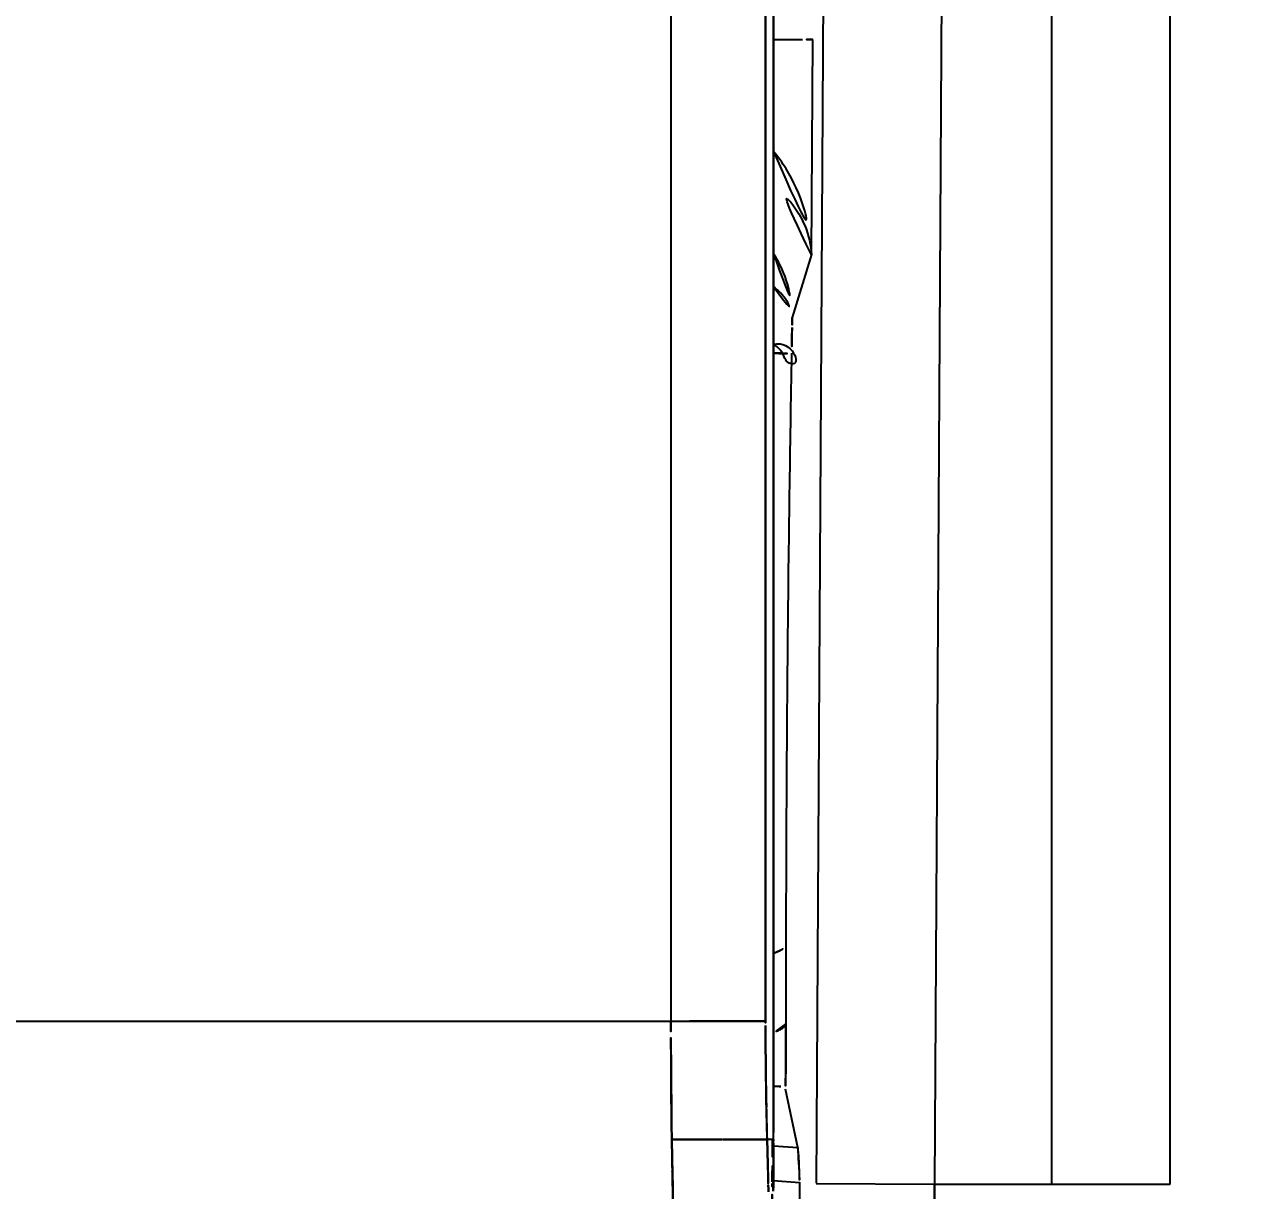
# Model space of a CAD drawing. Extents: x 16296660632 to 16296668616, y -37409619871 to -37409616241.
# Drawn here: x 16296666375.3 to 16296666478.2, y -37409617812.6 to -37409617714.1 of the extents above; entities that cross this region are included whole.
import ezdxf

# ---------------------------------------------------------------- set-up
doc = ezdxf.new("R2010")
doc.units = 0
doc.header["$LTSCALE"] = 10
doc.header["$MEASUREMENT"] = 0
doc.header["$PDMODE"] = 3
doc.header["$PDSIZE"] = -10
doc.layers.get('0').update_dxf_attribs({"linetype": 'CONTINUOUS'})
doc.layers.get('DEFPOINTS').update_dxf_attribs({"linetype": 'CONTINUOUS'})
doc.styles.get("Standard").update_dxf_attribs({"font": 'SYMBOL'})
doc.dimstyles.new('100hyun', dxfattribs={"dimtxt": 30, "dimasz": 20, "dimexe": 2, "dimexo": 10, "dimgap": 10, "dimtad": 1, "dimdec": 0, "dimrnd": 5, "dimtxsty": 'Standard', "dimcen": 2.5, "dimclrd": 5, "dimclre": 5, "dimadec": 0, "dimazin": 0, "dimtfac": 1, "dimtdec": 0, "dimtmove": 0, "dimatfit": 3, "dimfxl": 1.25, "dimlwd": 15, "dimlwe": 15, "dimarcsym": 0})

# ---------------------------------------------------------------- blocks, each defined once
blk = doc.blocks.new('*D15')
at = {"color": 5, "lineweight": 15, "transparency": 16777216}
for p, q in [((16296666322.53291, -37409617342.59803), (16296666754.99883, -37409617342.59803)), ((16296666752.99883, -37409617362.59803), (16296666752.99883, -37409618127.84608)), ((16296666742.99883, -37409618147.84608), (16296666750.99883, -37409618147.84608))]:
    blk.add_line(p, q, dxfattribs=at)
at = {"color": 5, "transparency": 16777216}
for points in [[(16296666749.6655, -37409617362.59803), (16296666756.33216, -37409617362.59803), (16296666752.99883, -37409617342.59803)], [(16296666749.6655, -37409618127.84608), (16296666756.33216, -37409618127.84608), (16296666752.99883, -37409618147.84608)]]:
    blk.add_solid(points, dxfattribs=at)
at = {"layer": 'DEFPOINTS', "color": 0, "transparency": 16777216}
for p in [(16296666312.53291, -37409617342.59803), (16296666752.99883, -37409618147.84608), (16296666752.99883, -37409618147.84608)]:
    blk.add_point(p, dxfattribs=at)
at = {"color": 0, "lineweight": 0, "transparency": 16777216, "insert": (16296666723.12759, -37409617745.22206), "char_height": 30, "attachment_point": 5, "rotation": 90}
blk.add_mtext('{\\f나눔고딕|b0|i0|c129|p50;805 이상}', dxfattribs=at)

msp = doc.modelspace()

# ---------------------------------------------------------------- linework, layer by layer
at = {"linetype": 'Continuous'}
for p, q in [((16296666429.93309, -37409617631.262497), (16296666429.93309, -37409617798.27475)), ((16296666437.922131, -37409617798.27475), (16296666437.922131, -37409617632.678673)), ((16296666438.582569, -37409617808.259209), (16296666438.58259, -37409617632.674133)), ((16296666443.041109, -37409617666.635963), (16296666442.20495, -37409617811.947563)), ((16296666453.037661, -37409617666.693947), (16296666452.200769, -37409617812.066116)), ((16296666462.066031, -37409617666.693947), (16296666462.066031, -37409617812.066116)), ((16296666472.066031, -37409617666.693512), (16296666472.066031, -37409617812.06662)), ((16296666438.582581, -37409617715.398041), (16296666441.035101, -37409617715.398041)), ((16296666441.80356, -37409617733.560997), (16296666441.908051, -37409617715.398041)), ((16296666441.908051, -37409617715.398041), (16296666441.9105, -37409617715.398041)), ((16296666441.80356, -37409617733.560997), (16296666440.18103, -37409617738.879677)), ((16296666439.641541, -37409617791.822067), (16296666439.63393, -37409617798.49675)), ((16296666187.142731, -37409617798.27475), (16296666437.922131, -37409617798.27475)), ((16296666440.639919, -37409617808.948593), (16296666439.61738, -37409617804.020943)), ((16296666438.591021, -37409617808.259216), (16296666438.060221, -37409617808.259232)), ((16296666438.590879, -37409617808.808144), (16296666440.639919, -37409617808.948593)), ((16296666440.786699, -37409617811.910583), (16296666438.577379, -37409617811.75914)), ((16296666440.78677, -37409617811.850037), (16296666440.775499, -37409617813.7817)), ((16296666452.200769, -37409617812.06662), (16296666442.204359, -37409617812.009071)), ((16296666472.066031, -37409617812.06662), (16296666452.200769, -37409617812.066116))]:
    msp.add_line(p, q, dxfattribs=at)
for points, start_tangent, end_tangent in [([(16296666437.922131, -37409617632.67868), (16296666437.922131, -37409617692.703484), (16296666437.922131, -37409617751.225899), (16296666437.92156, -37409617798.27475)], (0, -1), (0.0016172073, -0.9999986923)), ([(16296666438.591209, -37409617632.657677), (16296666438.591209, -37409617646.603844), (16296666438.591209, -37409617660.088402), (16296666438.591209, -37409617673.133629), (16296666438.591209, -37409617685.74691), (16296666438.591209, -37409617697.935654), (16296666438.591209, -37409617709.70726), (16296666438.591209, -37409617721.069107), (16296666438.591209, -37409617732.028618), (16296666438.591209, -37409617742.593178), (16296666438.591209, -37409617752.770187), (16296666438.591209, -37409617762.567039), (16296666438.591209, -37409617771.991142), (16296666438.591209, -37409617781.049881), (16296666438.5912, -37409617789.744881), (16296666438.591209, -37409617798.265007), (16296666438.59124, -37409617805.68644), (16296666438.594, -37409617807.318817)], (-0.0000000336, -1), (0.0010457589, -0.9999994532)), ([(16296666441.908291, -37409617715.39801), (16296666441.780239, -37409617715.398048), (16296666441.49227, -37409617715.398048), (16296666441.035101, -37409617715.398041)], (-0.999998834, -0.0015271052), (-0.9999999992, 0.0000389685)), ([(16296666438.591391, -37409617724.841698), (16296666439.664101, -37409617726.328072), (16296666441.160971, -37409617729.622147), (16296666441.80332, -37409617733.56179)], (0.6397885014, -0.7685510221), (0.0246313613, -0.999696602)), ([(16296666441.80332, -37409617733.56179), (16296666441.255951, -37409617731.166023), (16296666440.043409, -37409617729.134933), (16296666438.58754, -37409617727.701523)], (-0.0545878654, 0.9985089709), (-0.7848186852, 0.6197254483)), ([(16296666438.58947, -37409617733.455856), (16296666438.88542, -37409617733.944221), (16296666439.856409, -37409617736.331253), (16296666440.18103, -37409617738.879677)], (0.5425321001, -0.8400350709), (-0.0031836411, -0.9999949322)), ([(16296666438.58643, -37409617736.254982), (16296666438.7714, -37409617736.406189), (16296666439.797541, -37409617737.603737), (16296666440.18103, -37409617738.879677)], (0.7854260018, -0.6189555684), (0.0398167408, -0.9992069991)), ([(16296666440.18103, -37409617738.879677), (16296666440.17544, -37409617739.154259), (16296666440.169889, -37409617739.429443), (16296666440.164351, -37409617739.705193)], (-0.0203981457, -0.9997919362), (-0.0199949802, -0.9998000804)), ([(16296666440.164351, -37409617739.705193), (16296666440.149981, -37409617740.429863), (16296666440.13578, -37409617741.158531), (16296666440.121759, -37409617741.891098)], (-0.019975272, -0.9998004743), (-0.0189578557, -0.9998202837)), ([(16296666438.593479, -37409617741.12191), (16296666439.303749, -37409617741.791344), (16296666439.90999, -37409617742.722481), (16296666440.105141, -37409617742.784477), (16296666440.16432, -37409617739.706841)], (0.8365160642, -0.5479424005), (0.014043058, 0.9999013914)), ([(16296666438.58255, -37409617741.891113), (16296666439.63875, -37409617741.892509), (16296666440.12183, -37409617741.89225)], (0.9997990495, 0.0200464617), (0.9885571391, 0.1508468851)), ([(16296666440.121759, -37409617741.891098), (16296666439.92667, -37409617753.764359), (16296666439.779289, -37409617766.259903), (16296666439.68342, -37409617779.055733), (16296666439.641541, -37409617791.822067)], (-0.0189649104, -0.9998201499), (-0.0011424633, -0.9999993474)), ([(16296666438.58444, -37409617792.558327), (16296666439.218639, -37409617792.276787), (16296666439.641541, -37409617791.822037)], (0.9469607646, 0.3213492032), (0.1524864154, 0.9883055667)), ([(16296666429.93306, -37409617798.27475), (16296666429.93639, -37409617800.527321)], (0, -1), (0.0029569393, -0.9999956282)), ([(16296666437.922131, -37409617798.27475), (16296666437.57235, -37409617798.27475), (16296666436.69375, -37409617798.27475), (16296666435.33659, -37409617798.27475), (16296666433.66917, -37409617798.27475), (16296666431.852791, -37409617798.27475), (16296666429.93306, -37409617798.27475)], (-1, 0), (-1, 0)), ([(16296666437.92156, -37409617798.27475), (16296666437.92215, -37409617798.63176)], (0.0016172072, -0.9999986923), (0.0016597271, -0.9999986227)), ([(16296666437.92378, -37409617799.446899), (16296666437.922131, -37409617798.27475)], (-0.0028659201, 0.9999958932), (0.0000401946, 0.9999999992)), ([(16296666437.92215, -37409617798.63176), (16296666437.922649, -37409617798.927979), (16296666437.92321, -37409617799.217407)], (0.0016597272, -0.9999986227), (0.002267281, -0.9999974297)), ([(16296666439.63393, -37409617798.49675), (16296666439.424601, -37409617798.80645), (16296666439.187889, -37409617798.964546), (16296666438.8577, -37409617799.121674), (16296666438.58317, -37409617799.225288)], (-0.1524574508, -0.9883100352), (-0.9451254788, -0.3267075592)), ([(16296666439.633961, -37409617798.49675), (16296666439.630671, -37409617800.348808), (16296666439.618811, -37409617803.705643), (16296666439.61731, -37409617804.020943)], (-0.0011910574, -0.9999992907), (-0.0048635138, -0.999988173)), ([(16296666429.93638, -37409617800.527321), (16296666429.93309, -37409617798.27475)], (-0.0029234096, 0.9999957268), (-0.0000084535, 1)), ([(16296666437.92321, -37409617799.217407), (16296666437.923809, -37409617799.446899)], (0.0022672811, -0.9999974297), (0.0028886201, -0.9999958279)), ([(16296666437.923809, -37409617799.446899), (16296666437.923969, -37409617799.499847), (16296666437.924879, -37409617799.775131), (16296666437.925961, -37409617800.043098), (16296666437.927179, -37409617800.303589), (16296666437.92852, -37409617800.556473), (16296666437.928711, -37409617800.590881)], (0.00288862, -0.9999958279), (0.0057023918, -0.9999837412)), ([(16296666437.92869, -37409617800.590881), (16296666437.92378, -37409617799.446899)], (-0.0057208829, 0.9999836356), (-0.0028659201, 0.9999958932)), ([(16296666429.93639, -37409617800.527321), (16296666429.9405, -37409617801.643257), (16296666429.96286, -37409617804.994377), (16296666429.999769, -37409617808.258179)], (0.0029569393, -0.9999956282), (0.0137408021, -0.9999055907)), ([(16296666429.999729, -37409617808.259239), (16296666429.96286, -37409617805.005951), (16296666429.94055, -37409617801.66272), (16296666429.93638, -37409617800.527321)], (-0.0138233559, 0.9999044529), (-0.0029234096, 0.9999957268)), ([(16296666437.928711, -37409617800.590881), (16296666437.92997, -37409617800.801613), (16296666437.93152, -37409617801.038902), (16296666437.933149, -37409617801.268227), (16296666437.934851, -37409617801.48951), (16296666437.9366, -37409617801.702637), (16296666437.938391, -37409617801.907562), (16296666437.94022, -37409617802.104202), (16296666437.94206, -37409617802.292503), (16296666437.943899, -37409617802.472397), (16296666437.94574, -37409617802.64386), (16296666437.9608, -37409617803.845909)], (0.0057023918, -0.9999837412), (0.0148562374, -0.99988964)), ([(16296666437.960779, -37409617803.845909), (16296666437.936769, -37409617801.722031), (16296666437.92869, -37409617800.590881)], (-0.0141214138, 0.9999002879), (-0.0057208829, 0.9999836356)), ([(16296666437.9608, -37409617803.845909), (16296666438.0516, -37409617808.259216)], (0.0148562374, -0.99988964), (0.0212988425, -0.9997731539)), ([(16296666439.224239, -37409617803.797722), (16296666438.61692, -37409617803.757042), (16296666438.582569, -37409617803.757339)], (-0.9846118985, 0.1747552843), (-0.9999411765, -0.0108463596)), ([(16296666438.0516, -37409617808.259239), (16296666437.980301, -37409617805.079483), (16296666437.960779, -37409617803.845909)], (-0.0276680818, 0.9996171653), (-0.0141214138, 0.9999002879)), ([(16296666438.594, -37409617807.318817), (16296666438.59408, -37409617808.259216)], (0.0010457589, -0.9999994532), (-0.0010745784, -0.9999994226)), ([(16296666429.999769, -37409617808.258179), (16296666431.93713, -37409617808.25972), (16296666433.778931, -37409617808.260986), (16296666434.07461, -37409617808.260834)], (0.9999989233, 0.0014674671), (0.999999757, 0.0006971412)), ([(16296666430.00841, -37409617808.259239), (16296666430.049641, -37409617810.806374), (16296666430.07312, -37409617812.063164), (16296666430.096621, -37409617813.284683), (16296666430.119011, -37409617814.470337), (16296666430.140141, -37409617815.620743), (16296666430.179899, -37409617817.814178)], (0.0137985022, -0.9999047961), (0.0182356319, -0.999833717)), ([(16296666434.07461, -37409617808.260841), (16296666433.786409, -37409617808.261017), (16296666431.945471, -37409617808.260063), (16296666430.00841, -37409617808.259239)], (-0.9999996958, -0.0007799634), (-0.9999981253, -0.0019363578)), ([(16296666434.07461, -37409617808.260834), (16296666434.46769, -37409617808.260498)], (0.999999757, 0.0006971412), (0.9999995297, 0.0009697944)), ([(16296666434.46769, -37409617808.260483), (16296666434.07461, -37409617808.260841)], (-0.9999994905, -0.0010094393), (-0.9999996958, -0.0007799633)), ([(16296666434.46769, -37409617808.260498), (16296666435.42445, -37409617808.25956), (16296666436.74724, -37409617808.259163), (16296666437.64916, -37409617808.259323), (16296666438.0516, -37409617808.259239)], (0.9999995297, 0.0009697945), (0.9999998972, 0.0004535156)), ([(16296666438.060551, -37409617808.26149), (16296666437.65484, -37409617808.25985), (16296666436.750059, -37409617808.259293), (16296666435.42823, -37409617808.259598), (16296666434.46769, -37409617808.260483)], (-0.9999831721, 0.0058013342), (-0.9999994905, -0.0010094392)), ([(16296666438.060221, -37409617808.259232), (16296666438.078871, -37409617808.973099)], (0.0266508021, -0.9996448043), (0.0255859523, -0.9996726259)), ([(16296666438.078871, -37409617808.973099), (16296666438.06221, -37409617808.323914), (16296666438.06061, -37409617808.26149)], (-0.0254878785, 0.9996751313), (-0.0256646833, 0.9996706078)), ([(16296666438.078871, -37409617808.973099), (16296666438.13307, -37409617811.203491)], (0.0255859524, -0.9996726259), (0.0232618436, -0.9997294067)), ([(16296666438.13311, -37409617811.203491), (16296666438.128519, -37409617811.008087), (16296666438.107759, -37409617810.13681), (16296666438.085609, -37409617809.239159), (16296666438.078871, -37409617808.973099)], (-0.0233869882, 0.999726487), (-0.0254878785, 0.9996751313)), ([(16296666438.503691, -37409617808.315437), (16296666438.48365, -37409617811.976807)], (-0.0005908953, -0.9999998254), (-0.0104731949, -0.9999451546)), ([(16296666438.503691, -37409617808.315437), (16296666438.503691, -37409617808.259232)], (0.0001178692, 0.9999999931), (-0.0000351076, 0.9999999994)), ([(16296666438.503719, -37409617808.259232), (16296666438.503691, -37409617808.315437)], (-0.00044471, -0.9999999011), (-0.0005908959, -0.9999998254)), ([(16296666438.59366, -37409617808.538139), (16296666438.590639, -37409617809.390167), (16296666438.5884, -37409617809.788353), (16296666438.587851, -37409617809.895683)], (-0.0019490451, -0.9999981006), (-0.0049170665, -0.9999879112)), ([(16296666438.588039, -37409617809.895683), (16296666438.59115, -37409617808.328568)], (0.0038402336, 0.9999926263), (0.0001592147, 0.9999999873)), ([(16296666438.59115, -37409617808.328568), (16296666438.59115, -37409617808.259216)], (0.0001592151, 0.9999999873), (0.0000009228, 1)), ([(16296666438.594, -37409617808.328568), (16296666438.59366, -37409617808.538139)], (-0.0012815278, -0.9999991788), (-0.001949045, -0.9999981006)), ([(16296666438.59408, -37409617808.259216), (16296666438.594, -37409617808.328568)], (-0.0010745779, -0.9999994226), (-0.0012815283, -0.9999991788)), ([(16296666438.601971, -37409617808.690338), (16296666438.6022, -37409617808.259216)], (0.0010345494, 0.9999994649), (0.0000278851, 0.9999999996)), ([(16296666440.639919, -37409617808.948593), (16296666440.663891, -37409617809.084663), (16296666440.685301, -37409617809.244957), (16296666440.704359, -37409617809.425087), (16296666440.72126, -37409617809.621964), (16296666440.736151, -37409617809.833481), (16296666440.749121, -37409617810.058319), (16296666440.76026, -37409617810.295753), (16296666440.769569, -37409617810.545517), (16296666440.77704, -37409617810.807426), (16296666440.782579, -37409617811.080673), (16296666440.78607, -37409617811.363449), (16296666440.78739, -37409617811.6464), (16296666440.78677, -37409617811.850037)], (0.203181858, -0.9791410177), (-0.0061379108, -0.9999811628)), ([(16296666430.179899, -37409617817.814178), (16296666430.123461, -37409617814.879143), (16296666430.063061, -37409617811.675346), (16296666429.999729, -37409617808.259239)], (-0.0195507741, 0.9998088653), (-0.018487197, 0.9998290972)), ([(16296666438.486, -37409617811.837273), (16296666438.503691, -37409617808.315437)], (0.0100342677, 0.9999496555), (0.0001178692, 0.9999999931)), ([(16296666438.58758, -37409617809.953453), (16296666438.58452, -37409617810.633087), (16296666438.579849, -37409617811.379601), (16296666438.570431, -37409617812.411003), (16296666438.568159, -37409617812.608467)], (-0.0047353225, -0.9999887883), (-0.011869109, -0.9999295596)), ([(16296666438.582239, -37409617812.365494), (16296666438.595989, -37409617810.551888), (16296666438.601971, -37409617808.690338)], (0.0097761397, 0.9999522124), (0.0010345494, 0.9999994649)), ([(16296666438.587851, -37409617809.895683), (16296666438.58758, -37409617809.953453)], (-0.0049170659, -0.9999879112), (-0.0047353217, -0.9999887883)), ([(16296666438.587811, -37409617809.953453), (16296666438.588039, -37409617809.895683)], (0.0039797318, 0.9999920808), (0.0038402333, 0.9999926263)), ([(16296666438.13307, -37409617811.203491), (16296666438.14295, -37409617811.630409), (16296666438.16638, -37409617812.671539)], (0.0232618436, -0.9997294067), (0.0218125487, -0.9997620781)), ([(16296666438.56847, -37409617812.608467), (16296666438.587811, -37409617809.953453)], (0.0106867486, 0.9999428951), (0.0039797312, 0.9999920808)), ([(16296666438.16715, -37409617812.671516), (16296666438.13311, -37409617811.203491)], (-0.023162615, 0.9997317106), (-0.0233869882, 0.999726487)), ([(16296666438.48365, -37409617811.976807), (16296666438.475651, -37409617812.675529)], (-0.0104731949, -0.9999451546), (-0.0124398658, -0.9999226219)), ([(16296666452.200821, -37409617812.06662), (16296666452.163691, -37409617818.52269), (16296666452.103769, -37409617824.676529), (16296666452.02387, -37409617830.23954), (16296666451.927731, -37409617834.95089), (16296666451.81986, -37409617838.589699), (16296666451.70532, -37409617840.985359), (16296666451.589479, -37409617842.025513)], (-0.0038467821, -0.9999926011), (-0.3194945482, -0.9475881139)), ([(16296666438.464279, -37409617813.565208), (16296666438.486, -37409617811.837273)], (0.015138384, 0.9998854081), (0.0100342677, 0.9999496555))]:
    msp.add_spline(points, degree=3, dxfattribs=dict(at, start_tangent=start_tangent, end_tangent=end_tangent))

# ---------------------------------------------------------------- dimensions: what is measured, and where the dimension line sits
at = {"lineweight": 0}
dim = msp.add_linear_dim(base=(16296666752.998831, -37409618147.846077), p1=(16296666312.532909, -37409617342.59803), p2=(16296666752.998831, -37409618147.846077), angle=90, text='{\\f나눔고딕|b0|i0|c129|p50;805 이상}', dimstyle='100hyun', dxfattribs=at)
dim.commit()
dim.dimension.update_dxf_attribs({"geometry": '*D15', "text_midpoint": (16296666723.12759, -37409617745.222061)})

doc.saveas('drawing.dxf')
